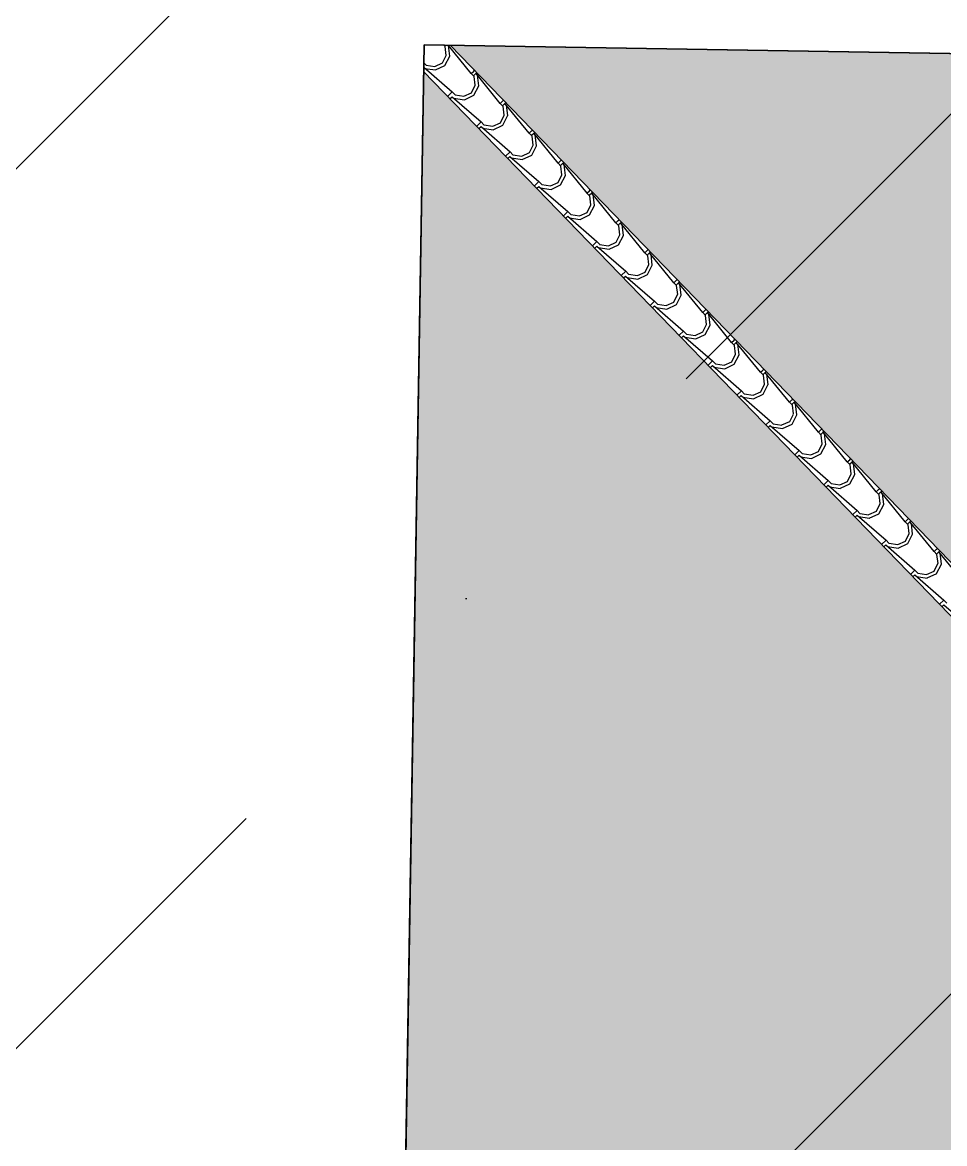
# Model space of a CAD drawing. Header units: millimetres. Extents: x 648844 to 649530, y 1246379 to 1246752.
# Drawn here: x 649230.443 to 649234.147, y 1246485.482 to 1246489.987 of the extents above; entities that cross this region are included whole.
import ezdxf

# ---------------------------------------------------------------- set-up
doc = ezdxf.new("R2010")
doc.units = ezdxf.units.MM
doc.header["$LTSCALE"] = 20
doc.header["$MEASUREMENT"] = 0
doc.layers.get('0').update_dxf_attribs({"linetype": 'CONTINUOUS'})
doc.layers.add('acera', color=8, linetype='CONTINUOUS')
doc.layers.add('TECHO', color=30, linetype='CONTINUOUS')

# ---------------------------------------------------------------- blocks, each defined once
blk = doc.blocks.new('TEJA45')
at = {"layer": 'TECHO'}
for p, q in [((-2.124595190482452, -2.135269234043804), (-2.242752700113996, -2.036016782698105)), ((-2.124606100154267, -2.154178935725515), (-2.136421854467898, -2.142363181411888)), ((-2.116633177076224, -2.12730080574573), (-2.124606100154196, -2.135273728823698)), ((-2.107180573625321, -2.136753409196629), (-2.124606100154203, -2.154178935725511)), ((-2.006437719879479, -2.253426954516531), (-2.124595229511023, -2.154174503170832)), ((-2.200272264548389, -2.229809235489022), (-2.10101981320269, -2.347966745120562)), ((-2.056097643721237, -2.241619754722393), (-2.093908009608484, -2.260524977939781)), ((-2.012449569244382, -2.247402464353016), (-2.0561679254971, -2.241494540862693)), ((-1.998475633939961, -2.245458348881996), (-2.006448557017933, -2.253431271959968)), ((-2.093885663911145, -2.260490971880152), (-2.112790887128533, -2.298301337767398)), ((-2.084262564478372, -2.270134030307631), (-2.098441478201131, -2.300855067209838)), ((-2.0535698920526, -2.25594207421446), (-2.084290928954807, -2.270120987937219)), ((-2.01814521849397, -2.260535490995387), (-2.053592427770717, -2.255809223733014)), ((-2.00644855701799, -2.272336478861785), (-2.01826431133162, -2.260520724548158)), ((-1.989023030489065, -2.254910952332899), (-2.00644855701794, -2.272336478861774)), ((-1.888280249276384, -2.371584674989364), (-2.006437758907929, -2.272332223643666)), ((-2.112958493057739, -2.298190950166578), (-2.107050569567413, -2.341909306419293)), ((-2.100974591526956, -2.347957306468981), (-2.091521988076053, -2.338504703018078)), ((-2.098600300952711, -2.300872569585966), (-2.093874033690334, -2.336319778862716)), ((-2.093885138938603, -2.336141552155386), (-2.082069384624972, -2.347957306469013)), ((-2.100974591526949, -2.347957306468984), (-2.104541651117941, -2.351524366059977)), ((-2.091521988076053, -2.357409909919891), (-2.095089047667038, -2.36097696951088)), ((-2.08206938462515, -2.347957306468984), (-2.091521988076053, -2.357409909919888)), ((-2.082114544075594, -2.347966706092084), (-1.982862092729896, -2.466124215723625)), ((-1.975728134032373, -2.378648703128039), (-1.994633357249761, -2.416459069015286)), ((-1.937939912473382, -2.359777284601172), (-1.975750278360628, -2.37868250781856)), ((-1.935413428861892, -2.374098482985353), (-1.9661344657641, -2.388277396708112)), ((-1.894291192809604, -2.365561039909714), (-1.938009549062322, -2.359653116419391)), ((-1.899988737404087, -2.378692941609803), (-1.935435946680833, -2.373966674347429)), ((-1.888291013881712, -2.390494021998055), (-1.900106768195343, -2.378678267684428)), ((-1.880318090803684, -2.36361589201827), (-1.888291013881656, -2.371588815096242)), ((-1.870865487352781, -2.37306849546917), (-1.888291013881656, -2.390494021998048)), ((-1.994799917501467, -2.416349326598581), (-1.988891994011141, -2.460067682851296)), ((-1.980442850338477, -2.419029050674897), (-1.9757165830761, -2.454476259951647)), ((-1.966106155707806, -2.388290493499209), (-1.980285069430565, -2.419011530401416)), ((-1.770122778673276, -2.489742395462201), (-1.88828028830482, -2.390489944116503)), ((-1.982817048390672, -2.466114849605258), (-1.986384107981671, -2.469681909196254)), ((-1.982817048390686, -2.466114849605255), (-1.973364444939783, -2.456662246154352)), ((-1.973364444939769, -2.475567453056165), (-1.976931504530761, -2.479134512647157)), ((-1.975727595802326, -2.45429909529166), (-1.963911841488695, -2.466114849605287)), ((-1.963911841488866, -2.466114849605262), (-1.973364444939769, -2.475567453056165)), ((-1.963956823602786, -2.466124176695153), (-1.864704372257087, -2.584281686326694)), ((-1.81978218122547, -2.477934814479919), (-1.857592547112716, -2.496840037697307)), ((-1.776132816376645, -2.483719615466171), (-1.819851172629363, -2.477811691975848)), ((-1.857570604153629, -2.496806434375973), (-1.876475827371017, -2.534616800263219)), ((-1.847949746937246, -2.506446956690787), (-1.862128660660005, -2.537167993592995)), ((-1.817256965671191, -2.49225489175625), (-1.847978002573399, -2.506433805479009)), ((-1.781832256316001, -2.496850392223973), (-1.817279465592748, -2.492124124961599)), ((-1.770133470745435, -2.508651565134326), (-1.781949225059066, -2.496835810820698)), ((-1.762160547667406, -2.481773435154544), (-1.770133470745378, -2.489746358232519)), ((-1.752707944216503, -2.49122603860544), (-1.770133470745392, -2.508651565134326)), ((-1.651965308070274, -2.607900115934964), (-1.770122817701818, -2.508647664589265)), ((-1.876641341944946, -2.534507703032396), (-1.87073341845462, -2.578226059285111)), ((-1.862285399724364, -2.537185531762926), (-1.857559132461986, -2.572632741039676)), ((-1.864659505254394, -2.584272392741536), (-1.868226564845386, -2.587839452332524)), ((-1.864659505254409, -2.584272392741529), (-1.855206901803506, -2.574819789290625)), ((-1.855206901803506, -2.593724996192442), (-1.85877396139449, -2.597292055783427)), ((-1.857570052666048, -2.572456638427933), (-1.845754298352418, -2.584272392741561)), ((-1.845754298352588, -2.584272392741532), (-1.855206901803491, -2.593724996192435)), ((-1.845799103129842, -2.584281647298393), (-1.746546651784143, -2.702439156929936)), ((-1.701624449977572, -2.596092344358674), (-1.739434815864819, -2.614997567576061)), ((-1.699100502478842, -2.610411300526387), (-1.729821539381049, -2.624590214249146)), ((-1.657974439942784, -2.601878191022749), (-1.701692796195502, -2.595970267532426)), ((-1.663675775226118, -2.615007842838384), (-1.699122984502864, -2.61028157557601)), ((-1.644003004531143, -2.599930978290818), (-1.651975927609115, -2.60790390136879)), ((-1.634550401080247, -2.609383581741717), (-1.651975927609115, -2.626809108270585)), ((-1.758482766388425, -2.652666079466204), (-1.752574842898099, -2.696384435718921)), ((-1.73941307427485, -2.614964165623807), (-1.758318297492238, -2.652774531511053)), ((-1.74412794911013, -2.655342012851861), (-1.739401681847752, -2.690789222128609)), ((-1.729793338166296, -2.624603419881542), (-1.743972251889055, -2.655324456783749)), ((-1.651975927609158, -2.626809108270596), (-1.663791681922788, -2.614993353956969)), ((-1.533807837467222, -2.72605783640776), (-1.651965347098766, -2.626805385062063)), ((-1.746501962118131, -2.702429935877808), (-1.750069021709123, -2.7059969954688)), ((-1.746501962118138, -2.702429935877801), (-1.737049358667235, -2.692977332426899)), ((-1.739412509529771, -2.690614181564206), (-1.72759675521614, -2.702429935877833)), ((-1.727596755216325, -2.702429935877797), (-1.737049358667228, -2.711882539328698)), ((-1.727641382657168, -2.702439117901289), (-1.62838893131147, -2.820596627532831)), ((-1.737049358667228, -2.711882539328702), (-1.74061641825822, -2.715449598919694)), ((-1.621255544396092, -2.733121896871717), (-1.64016076761348, -2.770932262758963)), ((-1.611636929396113, -2.742759883073942), (-1.625815843118872, -2.77348091997615)), ((-1.583466718729703, -2.714249874237447), (-1.621277084616949, -2.733155097454834)), ((-1.580944039287303, -2.7285677092969), (-1.61166507618951, -2.742746623019661)), ((-1.539816063508901, -2.720036766579328), (-1.583534419761619, -2.714128843089005)), ((-1.545519294137577, -2.733165293452616), (-1.580966503414324, -2.728439026190243)), ((-1.53381838447288, -2.744966651406866), (-1.545634138786511, -2.733150897093239)), ((-1.525845461394866, -2.718088521427086), (-1.533818384472845, -2.726061444505063)), ((-1.51639285794397, -2.727541124877987), (-1.533818384472845, -2.744966651406861)), ((-1.415650366864114, -2.844215556880595), (-1.533807876495658, -2.744963105534897)), ((-1.640324190831912, -2.770824455900016), (-1.634416267341585, -2.814542812152732)), ((-1.625970498495889, -2.773498493940787), (-1.621244231233511, -2.808945703217535)), ((-1.628344418981861, -2.820587479014081), (-1.631911478572853, -2.824154538605073)), ((-1.628344418981868, -2.820587479014073), (-1.618891815530965, -2.811134875563171)), ((-1.618891815530958, -2.830040082464977), (-1.622458875121943, -2.833607142055964)), ((-1.621254966393494, -2.808771724700478), (-1.609439212079863, -2.820587479014105)), ((-1.609439212080055, -2.820587479014074), (-1.618891815530958, -2.830040082464976)), ((-1.609483662184388, -2.820596588504353), (-1.51023121083869, -2.938754098135895)), ((-1.46530898748177, -2.832407404116191), (-1.503119353369016, -2.851312627333577)), ((-1.421657687075943, -2.838195342135784), (-1.465376043328661, -2.832287418645461)), ((-1.407687918258596, -2.836246064563362), (-1.415660841336567, -2.84421898764133)), ((-1.503098014517342, -2.851279628119626), (-1.522003237734729, -2.889089994006872)), ((-1.49348052062517, -2.860916346264695), (-1.507659434347929, -2.891637383166902)), ((-1.462787576096609, -2.846724118067796), (-1.493508612998816, -2.860903031790556)), ((-1.427362813048141, -2.851322744066966), (-1.462810022324888, -2.846596476804592)), ((-1.415660841336603, -2.863124194543138), (-1.427476595650234, -2.851308440229511)), ((-1.3982353148077, -2.845698668014265), (-1.415660841336575, -2.86312419454314)), ((-1.297492896261055, -2.962373277353398), (-1.415650405892599, -2.8631208260077)), ((-1.52216561527564, -2.888982832332024), (-1.516257691785313, -2.93270118858474)), ((-1.507813047881541, -2.891654975030615), (-1.503086780619164, -2.927102184307364)), ((-1.503097423257216, -2.92692926783675), (-1.491281668943586, -2.938745022150377)), ((-1.510186875845584, -2.938745022150348), (-1.513753935436576, -2.942312081741342)), ((-1.510186875845591, -2.938745022150343), (-1.500734272394688, -2.929292418699442)), ((-1.500734272394688, -2.948197625601257), (-1.50430133198568, -2.95176468519225)), ((-1.491281668943785, -2.938745022150346), (-1.500734272394688, -2.948197625601248)), ((-1.491325941711573, -2.938754059107428), (-1.392073490365874, -3.05691156873897)), ((-1.384940484638584, -2.969437359367509), (-1.403845707855972, -3.007247725254755)), ((-1.3471512562339, -2.950564933994952), (-1.384961622121146, -2.969470157212339)), ((-1.344631112905077, -2.964880526838311), (-1.375352149807284, -2.979059440561072)), ((-1.303499310642067, -2.956353917692363), (-1.347217666894785, -2.95044599420204)), ((-1.30920633195916, -2.969480194681257), (-1.344653541235907, -2.964753927418883)), ((-1.297503298200326, -2.98128173767941), (-1.309319052513956, -2.969465983365783)), ((-1.289530375122325, -2.954403607699636), (-1.297503298200297, -2.962376530777604)), ((-1.280077771671422, -2.963856211150533), (-1.297503298200297, -2.981281737679408)), ((-1.40400703971887, -3.007141208767635), (-1.398099116228543, -3.050859565020351)), ((-1.389655597267307, -3.009811456119547), (-1.38492933000493, -3.045258665396295)), ((-1.375324111854219, -2.979072809455447), (-1.389503025576978, -3.009793846357654)), ((-1.17933542565796, -3.080530997826234), (-1.297492935289505, -2.981278546480535)), ((-1.392029332709313, -3.056902565286622), (-1.395596392300305, -3.060469624877616)), ((-1.39202933270932, -3.056902565286615), (-1.382576729258417, -3.047449961835714)), ((-1.384939880120939, -3.045086810973022), (-1.373124125807308, -3.056902565286649)), ((-1.373124125807507, -3.056902565286615), (-1.38257672925841, -3.066355168737516)), ((-1.373168221238906, -3.056911529710316), (-1.273915769893208, -3.175069039341858)), ((-1.38257672925841, -3.066355168737525), (-1.386143788849402, -3.069922228328515)), ((-1.266782954759819, -3.087595090615395), (-1.285688177977207, -3.125405456502641)), ((-1.257167703084427, -3.097229272648676), (-1.271346616807186, -3.127950309550883)), ((-1.228993524985981, -3.068722463873701), (-1.266803890873227, -3.087627687091087)), ((-1.226474649713545, -3.083036935608828), (-1.257195686615752, -3.097215849331588)), ((-1.185340934208199, -3.074512493248939), (-1.229059290460917, -3.068604569758616)), ((-1.191049850870634, -3.087637645295489), (-1.226497060147381, -3.082911378033115)), ((-1.179345755064048, -3.099439280815682), (-1.191161509377679, -3.087623526502055)), ((-1.171372831986048, -3.072561150835908), (-1.17934575506402, -3.08053407391388)), ((-1.161920228535152, -3.082013754286805), (-1.179345755064027, -3.099439280815679)), ((-1.061177955054944, -3.198688718298998), (-1.179335464686488, -3.099436266953299)), ((-1.285848464162349, -3.125299585201443), (-1.279940540672023, -3.169017941454159)), ((-1.271498146653059, -3.127967937208478), (-1.266771879390681, -3.163415146485226)), ((-1.273871789573036, -3.175060108422898), (-1.277438849164028, -3.17862716801389)), ((-1.27387178957305, -3.17506010842289), (-1.264419186122147, -3.165607504971989)), ((-1.26441918612214, -3.184512711873795), (-1.267986245713132, -3.188079771464787)), ((-1.266782336984662, -3.163244354109294), (-1.254966582671031, -3.175060108422921)), ((-1.25496658267123, -3.175060108422885), (-1.264419186122133, -3.184512711873786)), ((-1.255010500765955, -3.175069000313561), (-1.155758049420257, -3.293226509945104)), ((-1.110835793738119, -3.186879993752481), (-1.148646159625365, -3.205785216969867)), ((-1.067182557776142, -3.192671068805273), (-1.110900914028861, -3.18676314531495)), ((-1.053215288849778, -3.190718693972176), (-1.06118821192775, -3.198691617050144)), ((-1.167689888606077, -3.243457961633453), (-1.16178196511575, -3.287176317886169)), ((-1.148625424881047, -3.205752821863278), (-1.167530648098435, -3.243563187750524)), ((-1.139011294313853, -3.215385735840252), (-1.153190208036612, -3.24610677274246)), ((-1.108318186521188, -3.201193344378961), (-1.139039223423396, -3.215372258101722)), ((-1.072893369781191, -3.20579509590984), (-1.108340579057938, -3.201068828647466)), ((-1.061188211927771, -3.217596823951954), (-1.073003966241401, -3.205781069638327)), ((-1.043762685398882, -3.200171297423076), (-1.061188211927757, -3.217596823951951)), ((-0.9430204844518499, -3.316846438771833), (-1.061177994083394, -3.217593987426135)), ((-1.155714246436773, -3.293217651559161), (-1.14626164298587, -3.283765048108259)), ((-1.153340696038832, -3.246124418297407), (-1.148614428776455, -3.281571627574156)), ((-1.148624793848384, -3.281401897245566), (-1.136809039534754, -3.293217651559193)), ((-1.155714246436766, -3.293217651559162), (-1.159281306027758, -3.296784711150153)), ((-1.14626164298587, -3.302670255010067), (-1.149828702576862, -3.306237314601058)), ((-1.136809039534967, -3.293217651559159), (-1.14626164298587, -3.30267025501006)), ((-1.136852780293168, -3.293226470916625), (-1.03760032894747, -3.411383980548168)), ((-1.030467895002317, -3.323910553111215), (-1.049373118219705, -3.361720918998461)), ((-1.020854885543294, -3.333542199031832), (-1.035033799266053, -3.36426323593404)), ((-0.9926780624902207, -3.305037523631229), (-1.030488428377467, -3.323942746848616)), ((-0.9901617233296705, -3.319349753149474), (-1.020882760231878, -3.333528666872235)), ((-0.9490241813413647, -3.310829644361974), (-0.9927425375940828, -3.304921720871651)), ((-0.9547368886917553, -3.32395254652419), (-0.9901840979685019, -3.319226279261816)), ((-0.9430306687914936, -3.335754367088226), (-0.9548464231051241, -3.323938612774599)), ((-0.9350577457135074, -3.30887623710845), (-0.9430306687914793, -3.316849160186418)), ((-0.9256051422626115, -3.318328840559349), (-0.9430306687914793, -3.335754367088221)), ((-1.049531313049314, -3.361616338069064), (-1.043623389558988, -3.40533469432178)), ((-1.035183245424484, -3.364280899387238), (-1.030456978162107, -3.399728108663986)), ((-0.8248630138487556, -3.435004159244665), (-0.9430205234802997, -3.335751707898966)), ((-1.037556703300496, -3.411375194695436), (-1.041123762891495, -3.414942254286435)), ((-1.037556703300503, -3.411375194695433), (-1.0281040998496, -3.401922591244531)), ((-1.028104099849593, -3.420827798146338), (-1.031671159440585, -3.424394857737328)), ((-1.030467250712107, -3.399559440381838), (-1.018651496398476, -3.411375194695465)), ((-1.018651496398689, -3.411375194695433), (-1.028104099849593, -3.420827798146334)), ((-1.018695059820502, -3.411383941519517), (-0.9194426084748031, -3.52954145115106)), ((-0.8745203312423229, -3.423195053509993), (-0.912330697129569, -3.442100276727379)), ((-0.8308658049074822, -3.428988219918553), (-0.8745841611602003, -3.42308029642823)), ((-0.9123103651235454, -3.442068284359099), (-0.9312155883409332, -3.479878650246345)), ((-0.9026984767723505, -3.451698662222581), (-0.9168773904951095, -3.482419699124788)), ((-0.8720052601389767, -3.437506161920371), (-0.902726297041184, -3.451685075643132)), ((-0.8365804076027672, -3.442109997138484), (-0.8720276168795138, -3.43738372987611)), ((-0.8248731256552162, -3.453911910224498), (-0.8366888799688468, -3.442096155910871)), ((-0.8169002025772301, -3.427033780244725), (-0.824873125655202, -3.435006703322697)), ((-0.807447599126327, -3.436486383695621), (-0.8248731256552091, -3.453911910224505)), ((-0.7067055432456613, -3.553161879717502), (-0.8248630528772054, -3.453909428371803)), ((-0.9313727374930423, -3.479774714501069), (-0.9254648140027157, -3.523493070753785)), ((-0.9170257948102432, -3.482437380476169), (-0.9122995275478658, -3.517884589752917)), ((-0.9193991601642182, -3.529532737831715), (-0.9229662197552102, -3.533099797422707)), ((-0.9193991601642324, -3.52953273783171), (-0.9099465567133294, -3.520080134380809)), ((-0.9099465567133223, -3.538985341282622), (-0.9135136163043072, -3.542552400873609)), ((-0.9123097075758295, -3.51771698351811), (-0.9004939532621989, -3.529532737831737)), ((-0.9004939532624192, -3.529532737831712), (-0.9099465567133223, -3.538985341282613)), ((-0.9005373393474088, -3.529541412122933), (-0.8012848880017103, -3.647698921754476)), ((-0.7563625999944108, -3.541352583388742), (-0.794172965881657, -3.560257806606128)), ((-0.7538487969466203, -3.555662570690506), (-0.7845698338488276, -3.569841484413267)), ((-0.7127074284745234, -3.547146795475008), (-0.7564257847272415, -3.541238871984685)), ((-0.7184239265137791, -3.560267447752775), (-0.7538711357905257, -3.555541180490401)), ((-0.6987426594409669, -3.545191323380998), (-0.7067155825189317, -3.553164246458964)), ((-0.6892900559900639, -3.554643926831895), (-0.7067155825189388, -3.572069453360768)), ((-0.813214161936763, -3.597933090933076), (-0.8073062384464365, -3.641651447185792)), ((-0.7941528352447662, -3.560226015606952), (-0.8130580584621541, -3.598036381494198)), ((-0.79886834419613, -3.600593861564198), (-0.7941420769337526, -3.636041070840946)), ((-0.7845420680017838, -3.56985512541416), (-0.7987209817245429, -3.600576162316367)), ((-0.7067155825189388, -3.57206945336077), (-0.7185313368325694, -3.560253699047143)), ((-0.588548072642638, -3.671319600190264), (-0.7067055822741821, -3.572067148844566)), ((-0.8012416170279479, -3.647690280967982), (-0.8048086766189471, -3.651257340558979)), ((-0.801241617027955, -3.647690280967975), (-0.791789013577052, -3.638237677517074)), ((-0.7941521644395522, -3.635874526654382), (-0.7823364101259216, -3.647690280968009)), ((-0.782336410126149, -3.647690280967977), (-0.791789013577052, -3.657142884418878)), ((-0.7823796188747494, -3.647698882725827), (-0.6831271675290509, -3.765856392357369)), ((-0.791789013577052, -3.657142884418885), (-0.7953560731680511, -3.660709944009882)), ((-0.6759953053660226, -3.678383746854864), (-0.6949005285834104, -3.716194112742111)), ((-0.6663856592308335, -3.68801158860491), (-0.6805645729535925, -3.718732625507117)), ((-0.6382048687465272, -3.659510113267496), (-0.6760152346337733, -3.678415336484882)), ((-0.6356923337550953, -3.673818979461021), (-0.6664133706573026, -3.687997893183782)), ((-0.5945490520415575, -3.665305371031465), (-0.6382674082942756, -3.659397447541142)), ((-0.6002674454252528, -3.678424898367007), (-0.6357146547019994, -3.673698631104633)), ((-0.5885580393826615, -3.690226996497042), (-0.6003737936962921, -3.678411242183415)), ((-0.5805851163046896, -3.663348866517264), (-0.5885580393826615, -3.671321789595233)), ((-0.5711325128537936, -3.672801469968165), (-0.5885580393826615, -3.690226996497037)), ((-0.4703906020395863, -3.789477320663066), (-0.5885481116711304, -3.690224869317367)), ((-0.6950555863800076, -3.71609146736869), (-0.6891476628896811, -3.759809823621406)), ((-0.6807108935817823, -3.718750342654028), (-0.6759846263194049, -3.754197551930776)), ((-0.6830840738916777, -3.765847824104251), (-0.6866511334826768, -3.76941488369525)), ((-0.6830840738916848, -3.765847824104251), (-0.6736314704407818, -3.756395220653349)), ((-0.6736314704407746, -3.775300427555154), (-0.6771985300317667, -3.778867487146147)), ((-0.6759946213032748, -3.754032069790654), (-0.6641788669896442, -3.765847824104281)), ((-0.6641788669898787, -3.765847824104247), (-0.6736314704407818, -3.775300427555148)), ((-0.6642218984017916, -3.765856353329072), (-0.5649694470560931, -3.884013862960614)), ((-0.5200471374986435, -3.777667643146268), (-0.5578575033858897, -3.796572866363654)), ((-0.4763906756067868, -3.783463946588165), (-0.520109031859505, -3.777556023097842)), ((-0.4624275731684122, -3.78150640965354), (-0.4704004962463841, -3.789479332731512)), ((-0.557837775487279, -3.796541478102796), (-0.5767429987046668, -3.834351843990042)), ((-0.5482292504610342, -3.806168051798139), (-0.5624081641837932, -3.836889088700346)), ((-0.5175358705643873, -3.79197538823192), (-0.5482569074665946, -3.806154301954681)), ((-0.4821109643358099, -3.796582348981358), (-0.5175581736125565, -3.791856081718985)), ((-0.4704004962463841, -3.808384539633314), (-0.4822162505600147, -3.796568785319687)), ((-0.4529749697175163, -3.790959013104441), (-0.4704004962463912, -3.808384539633314)), ((-0.352233131436364, -3.907635041136013), (-0.4703906410679082, -3.808382589790314)), ((-0.5768970108234797, -3.8342498438025), (-0.5709890873331531, -3.877968200055216)), ((-0.5649265307554145, -3.884005367240524), (-0.5554739273045115, -3.874552763789623)), ((-0.5625534429673138, -3.83690682374476), (-0.5578271757049365, -3.872354033021509)), ((-0.5578370781669975, -3.872189612926926), (-0.5460213238533669, -3.884005367240553)), ((-0.5649265307554003, -3.88400536724053), (-0.5684935903463924, -3.887572426831522)), ((-0.5554739273045044, -3.893457970691431), (-0.5590409868954893, -3.897025030282418)), ((-0.5460213238535943, -3.884005367240521), (-0.5554739273044973, -3.893457970691422)), ((-0.5460641779291393, -3.884013823931964), (-0.4468117265834408, -4.002171333563506)), ((-0.4396802456085069, -3.914699209350681), (-0.4585854688258948, -3.952509575237928)), ((-0.4018894062507385, -3.895825173025019), (-0.4396997721379847, -3.914730396242405)), ((-0.3993794073728623, -3.910131797002435), (-0.4301004442750695, -3.924310710725196)), ((-0.358232299173828, -3.901622522144621), (-0.4019506554265462, -3.895714598654298)), ((-0.3639544832463741, -3.91473979959571), (-0.3994016925231207, -3.910013532333336)), ((-0.3522429531101068, -3.926542082769586), (-0.3640587074237374, -3.914726328455959)), ((-0.344270030032142, -3.899663952789812), (-0.3522429531101139, -3.907636875867784)), ((-0.334817426581246, -3.909116556240711), (-0.352242953110121, -3.92654208276959)), ((-0.4587384352672146, -3.952408220234506), (-0.452830511776888, -3.996126576487223)), ((-0.4443959923533072, -3.955063304831887), (-0.4396697250909298, -3.990510514108635)), ((-0.4300728416904676, -3.924324514989719), (-0.4442517554132266, -3.955045551891926)), ((-0.2340756608333407, -4.025792761608773), (-0.3522331704648849, -3.926540310263075)), ((-0.4467689876191301, -4.002162910376802), (-0.4503360472101221, -4.005729969967794)), ((-0.4467689876191514, -4.002162910376798), (-0.4373163841682484, -3.992710306925897)), ((-0.4396795350307201, -3.990347156063198), (-0.4278637807170895, -4.002162910376825)), ((-0.4278637807173311, -4.002162910376798), (-0.4373163841682342, -4.011615513827699)), ((-0.4279064574561886, -4.002171294535202), (-0.3286540061104901, -4.120328804166745)), ((-0.4373163841682342, -4.011615513827707), (-0.4408834437592262, -4.015182573418699)), ((-0.321522715729742, -4.032856940598567), (-0.3404279389471299, -4.070667306485813)), ((-0.3119164329195243, -4.042480978180469), (-0.3260953466422833, -4.073202015082677)), ((-0.283731675002862, -4.013982702903787), (-0.3215420408901082, -4.032887926121173)), ((-0.2812229441796816, -4.028288205772187), (-0.3119439810818889, -4.042467119494948)), ((-0.2400739227399384, -4.019781097701198), (-0.2837922789926566, -4.013873174210875)), ((-0.2457980021573931, -4.03289725021), (-0.2812452114341397, -4.028170982947627)), ((-0.2340854099738294, -4.044699625905858), (-0.24590116428746, -4.032883871592231)), ((-0.2261124868958788, -4.017821495926086), (-0.2340854099738436, -4.02579441900405)), ((-0.2166598834449758, -4.027274099376983), (-0.2340854099738436, -4.044699625905855)), ((-0.1159181902303743, -4.1439504820815), (-0.2340756998619185, -4.044698030735802)), ((-0.3405798597106866, -4.070566596668316), (-0.3346719362203601, -4.114284952921032)), ((-0.3262385417390732, -4.07321978592082), (-0.3215122744766958, -4.108666995197568)), ((-0.3286114444828598, -4.120320453513068), (-0.332178504073859, -4.123887513104068)), ((-0.3286114444828669, -4.120320453513065), (-0.3191588410319639, -4.110867850062164)), ((-0.3191588410319568, -4.129773056963971), (-0.3227259006229488, -4.133340116554965)), ((-0.3215219918944427, -4.10850469919947), (-0.3097062375808122, -4.120320453513097)), ((-0.3097062375810609, -4.120320453513065), (-0.3191588410319639, -4.129773056963966)), ((-0.3097487369835221, -4.120328765138099), (-0.2104962856378236, -4.238486274769642)), ((-0.1655739437549641, -4.13214023278254), (-0.2033843096422103, -4.151045455999926)), ((-0.1219155463060773, -4.137939673257778), (-0.1656339025587954, -4.132031749767455)), ((-0.1079549437595944, -4.135979039062352), (-0.1159278668375734, -4.14395196214033)), ((-0.2224212841541728, -4.188724973102126), (-0.2165133606638463, -4.232443329354842)), ((-0.2033651858509842, -4.15101467184645), (-0.222270409068372, -4.188825037733697)), ((-0.1937600241489577, -4.160637441372048), (-0.2079389378717167, -4.191358478274255)), ((-0.1630664809898121, -4.146444614543469), (-0.1937875178920194, -4.16062352826623)), ((-0.127641521068405, -4.151054700824291), (-0.1630887303451516, -4.146328433561917)), ((-0.1159278668375521, -4.16285716904213), (-0.1277436211511827, -4.151041414728503)), ((-0.09850234030869842, -4.145431642513255), (-0.1159278668375734, -4.162857169042129)), ((3.552713678800501e-14, -4.260227204326361), (-0.1159182292588099, -4.162855751208653)), ((-0.2104539013465896, -4.23847799664934), (-0.2010012978956865, -4.229025393198439)), ((-0.2080810911247184, -4.191376267010648), (-0.203354823862341, -4.226823476287397)), ((-0.2033644487581654, -4.226662242335742), (-0.1915486944445348, -4.238477996649369)), ((-0.2104539013465896, -4.238477996649348), (-0.2140209609375816, -4.24204505624034)), ((-0.2010012978956865, -4.247930600100245), (-0.2045683574866786, -4.251497659691237)), ((-0.1915486944447835, -4.23847799664934), (-0.2010012978956865, -4.247930600100242)), ((-0.1915910165107206, -4.238486235741163), (-0.09791931933308717, -4.349999999999936)), ((-0.08520765597220503, -4.269172403094311), (-0.1041128791895929, -4.306982768981557)), ((-0.075603615378391, -4.278793904563626), (-0.08978252910115003, -4.309514941465833)), ((-0.04741621250705208, -4.250297762661294), (-0.08522657839429826, -4.26920298587868)), ((-0.04491001779745574, -4.264601023313604), (-0.07563105469966303, -4.278779937036365)), ((-0.003757169871668964, -4.256098248814428), (-0.0474755261243871, -4.250190325324105)), ((-0.009485039978898158, -4.269212151438653), (-0.04493224925564476, -4.264485884176279)), ((4.973799150320701e-14, -4.278785035879734), (-0.009586078014905297, -4.269198957864775)), ((-0.104262708597652, -4.306883349535935), (-0.09843609721660584, -4.350000000000321)), ((-0.0899236405104844, -4.30953274809958), (-0.08519737324810706, -4.344979957376328)), ((-0.0856608184246852, -4.349999999999973), (-0.0828437547594234, -4.347182936334713)), ((-0.08520690562188804, -4.344819785472014), (-0.0800266910938845, -4.350000000000016))]:
    blk.add_line(p, q, dxfattribs=at)

msp = doc.modelspace()

# ---------------------------------------------------------------- hatches: boundary and pattern name
h = msp.add_hatch()
h.set_pattern_fill('ANSI36', scale=20, style=0)
h.set_pattern_definition([(45, (-526.4316489867633, -3378.367883687839), (1.325825214724777, 4.861359120657514), [6.25, -1.25, 0, -1.25])])
h.paths.add_polyline_path([(649188.8489360636, 1246478.707731926), (649215.2214069526, 1246513.043391474), (649317.348885952, 1246513.661012395), (649322.291343771, 1246459.303611518), (649201.5072083384, 1246459.303611518)])
h.paths.add_polyline_path([(649253.0038721092, 1246474.230662723), (649282.477951251, 1246474.230662723), (649282.477951251, 1246479.656447173), (649253.0038721092, 1246479.656447173)], flags=24)
at = {"layer": 'acera'}
h = msp.add_hatch(dxfattribs=at)
h.set_pattern_fill('PETRA11', color=9, scale=7, style=0, pattern_type=2)
h.set_pattern_definition([(0, (2687.656187323621, -252.1344165771734), (7, 7), [2.1, -2.45, 0.35, -2.1]), (0, (2690.456187323667, -250.7344165772665), (7, 7), [0.35, -1.75, 1.4, -3.5]), (0, (2691.506187323597, -250.3844165771734), (7, 7), [0.35, -6.649999999999999]), (0, (2688.35618732369, -250.0344165770803), (7, 7), [1.4, -5.600000000000001]), (0, (2687.656187323621, -249.3344165771268), (7, 7), [0.7000000000000001, -6.3]), (0, (2692.556187323644, -248.6344165771734), (7, 7), [0.7000000000000001, -0.35, 0.35, -5.600000000000001]), (0, (2689.756187323597, -248.2844165770803), (7, 7), [1.05, -5.95]), (0, (2688.006187323597, -247.5844165771268), (7, 7), [0.7000000000000001, -6.3]), (0, (2690.806187323644, -246.8844165771734), (7, 7), [0.35, -2.1, 1.05, -3.5]), (0, (2689.406187323621, -246.5344165770803), (7, 7), [0.7000000000000001, -6.3]), (0, (2691.85618732369, -246.18441657722), (7, 7), [0.7000000000000001, -6.3]), (0, (2690.456187323667, -245.8344165771268), (7, 7), [0.7000000000000001, -6.3]), (0, (2693.256187323597, -245.4844165772665), (7, 7), [0.7000000000000001, -6.3]), (90, (2687.306187323644, -252.1344165771734), (-6.999999999999999, 7), [1.4, -0.35, 0.7000000000000001, -2.8, 1.4, -0.35]), (90, (2687.656187323621, -247.5844165771268), (-6.999999999999999, 7), [0.35, -6.649999999999999]), (90, (2688.706187323667, -249.68441657722), (-6.999999999999999, 7), [0.7000000000000001, -1.4, 0.35, -4.55]), (90, (2689.056187323644, -248.6344165771734), (-6.999999999999999, 7), [0.7000000000000001, -1.4, 1.05, -3.850000000000001]), (90, (2690.10618732369, -250.3844165771734), (-6.999999999999999, 7), [0.35, -3.5, 0.7000000000000001, -0.35, 0.7000000000000001, -1.4]), (90, (2690.456187323667, -251.0844165771268), (-6.999999999999999, 7), [0.35, -6.649999999999999]), (90, (2691.156187323621, -248.9844165772665), (-6.999999999999999, 7), [0.35, -0.35, 1.05, -5.25]), (90, (2691.506187323597, -250.0344165770803), (-6.999999999999999, 7), [0.7000000000000001, -2.8, 0.35, -0.35, 0.35, -2.45]), (90, (2692.206187323667, -251.7844165770803), (-6.999999999999999, 7), [1.05, -5.95]), (90, (2692.906187323621, -246.5344165770803), (-6.999999999999999, 7), [0.35, -0.35, 0.35, -5.95]), (90, (2693.256187323597, -248.2844165770803), (-6.999999999999999, 7), [1.05, -5.95]), (90, (2694.131187323597, -248.80941657722), (-6.999999999999999, 7), [0.35, -6.649999999999999]), (45, (2689.756187323597, -252.1344165771734), (7.771561172376096e-16, 7.000000000133173), [0.4949700000000001, -9.4045249368]), (45, (2689.056187323644, -245.4844165772665), (7.771561172376096e-16, 7.000000000133173), [0.4949700000000001, -1.48491, 1.48491, -6.434704936799999]), (45, (2689.756187323597, -246.5344165770803), (7.771561172376096e-16, 7.000000000133173), [0.9899400000000002, -2.4748738, 0.4949700000000001, -5.9397111368]), (45, (2691.156187323621, -246.8844165771734), (7.771561172376096e-16, 7.000000000133173), [0.9899400000000002, -3.464825, 0.4949700000000001, -4.9497599368]), (45, (2688.35618732369, -250.0344165770803), (7.771561172376096e-16, 7.000000000133173), [0.4949700000000001, -9.4045249368]), (45, (2690.10618732369, -250.0344165770803), (7.771561172376096e-16, 7.000000000133173), [1.484924, -8.414570936799999]), (45, (2691.506187323597, -249.3344165771268), (7.771561172376096e-16, 7.000000000133173), [0.4949700000000001, -2.969848, 0.4949700000000001, -5.9397069368]), (45, (2692.556187323644, -248.6344165771734), (7.771561172376096e-16, 7.000000000133173), [0.9899400000000002, -8.9095549368]), (45, (2693.956187323667, -248.6344165771734), (7.771561172376096e-16, 7.000000000133173), [0.9899400000000002, -8.9095549368]), (45, (2693.956187323667, -250.7344165772665), (7.771561172376096e-16, 7.000000000133173), [0.4949700000000001, -9.4045249368]), (45, (2693.256187323597, -247.2344165772665), (7.771561172376096e-16, 7.000000000133173), [0.4949700000000001, -9.4045249368]), (45, (2692.556187323644, -246.18441657722), (7.771561172376096e-16, 7.000000000133173), [0.4949700000000001, -9.4045249368]), (45, (2693.956187323667, -245.4844165772665), (7.771561172376096e-16, 7.000000000133173), [0.4949700000000001, -9.4045249368]), (45, (2687.306187323644, -245.4844165772665), (7.771561172376096e-16, 7.000000000133173), [0.4949700000000001, -9.4045249368]), (45, (2690.806187323644, -248.2844165770803), (7.771561172376096e-16, 7.000000000133173), [0.4949700000000001, -9.4045249368]), (45, (2691.506187323597, -245.4844165772665), (7.771561172376096e-16, 7.000000000133173), [0.4949700000000001, -3.464825, 0.4949700000000001, -5.444729936799999]), (45, (2688.35618732369, -249.3344165771268), (7.771561172376096e-16, 7.000000000133173), [0.9899400000000002, -8.9095549368]), (45, (2688.35618732369, -247.5844165771268), (7.771561172376096e-16, 7.000000000133173), [1.48491, -8.414584936799999]), (135, (2687.656187323621, -249.3344165771268), (-7.000000000133173, 7.771561172376096e-16), [0.74249, -9.1570049368]), (135, (2691.506187323597, -249.68441657722), (-7.000000000133173, 7.771561172376096e-16), [0.4949700000000001, -9.4045249368]), (135, (2693.60618732369, -248.6344165771734), (-7.000000000133173, 7.771561172376096e-16), [0.4949700000000001, -9.4045249368]), (135, (2691.156187323621, -247.2344165772665), (-7.000000000133173, 7.771561172376096e-16), [0.4949700000000001, -9.4045249368]), (135, (2691.506187323597, -246.18441657722), (-7.000000000133173, 7.771561172376096e-16), [0.4949700000000001, -9.4045249368]), (135, (2690.456187323667, -245.8344165771268), (-7.000000000133173, 7.771561172376096e-16), [0.4949700000000001, -9.4045249368]), (135, (2691.85618732369, -246.18441657722), (-7.000000000133173, 7.771561172376096e-16), [0.4949700000000001, -9.4045249368]), (135, (2687.656187323621, -250.3844165771734), (-7.000000000133173, 7.771561172376096e-16), [0.4949700000000001, -9.4045249368]), (135, (2689.056187323644, -247.93441657722), (-7.000000000133173, 7.771561172376096e-16), [0.4949700000000001, -9.4045249368]), (135, (2689.056187323644, -250.0344165770803), (-7.000000000133173, 7.771561172376096e-16), [0.9899400000000002, -8.9095549368]), (135, (2690.456187323667, -250.7344165772665), (-7.000000000133173, 7.771561172376096e-16), [0.9899400000000002, -8.9095549368]), (135, (2693.256187323597, -246.8844165771734), (-7.000000000133173, 7.771561172376096e-16), [0.9899400000000002, -8.9095549368]), (135, (2691.156187323621, -248.6344165771734), (-7.000000000133173, 7.771561172376096e-16), [0.4949700000000001, -9.4045249368]), (135, (2692.206187323667, -250.7344165772665), (-7.000000000133173, 7.771561172376096e-16), [0.9899400000000002, -5.939696000000001, 0.4949700000000001, -2.4748889368]), (135, (2688.006187323597, -247.5844165771268), (-7.000000000133173, 7.771561172376096e-16), [0.9899400000000002, -1.9798989, 0.9899400000000002, -5.9397160368]), (135, (2687.306187323644, -251.43441657722), (-7.000000000133173, 7.771561172376096e-16), [0.9898, -2.4752, 0.9898, -2.4752, 0.4949, -2.4745949368]), (26.56505118, (2689.756187323597, -250.0344165770803), (7.000000000000657, 3.569913253897994e-10), [1.5652, -0.7826, 0.7826, -12.522075839]), (26.56505118, (2690.806187323644, -245.8344165771268), (7.000000000000657, 3.569913253897994e-10), [1.5652, -14.087275839]), (26.56505118, (2690.806187323644, -250.7344165772665), (7.000000000000657, 3.569913253897994e-10), [0.7826, -14.869875839]), (26.56505118, (2687.656187323621, -250.3844165771734), (7.000000000000657, 3.569913253897994e-10), [0.7826, -14.869875839]), (26.56505118, (2689.056187323644, -248.6344165771734), (7.000000000000657, 3.569913253897994e-10), [0.7826, -14.869875839]), (26.56505118, (2687.656187323621, -247.93441657722), (7.000000000000657, 3.569913253897994e-10), [0.7826, -14.869875839]), (63.43494882, (2688.706187323667, -247.2344165772665), (3.569905482336821e-10, 7.000000000000657), [0.7825999999999981, -14.86987583899997]), (63.43494882, (2691.156187323621, -247.2344165772665), (3.569905482336821e-10, 7.000000000000657), [0.7825999999999981, -14.86987583899997]), (63.43494882, (2691.85618732369, -252.1344165771734), (3.569905482336821e-10, 7.000000000000657), [0.7825999999999981, -14.86987583899997]), (63.43494882, (2687.306187323644, -248.2844165770803), (3.569905482336821e-10, 7.000000000000657), [0.7825999999999981, -14.86987583899997]), (63.43494882, (2690.10618732369, -251.7844165770803), (3.569905482336821e-10, 7.000000000000657), [0.7825999999999981, -5.478199999999984, 0.7825999999999981, -8.60907583899997]), (116.56505118, (2689.056187323644, -245.8344165771268), (-3.569913253897994e-10, 7.000000000000657), [0.7826, -14.869875839]), (116.56505118, (2693.256187323597, -247.2344165772665), (-3.569913253897994e-10, 7.000000000000657), [0.7826, -14.869875839]), (116.56505118, (2690.10618732369, -245.8344165771268), (-3.569913253897994e-10, 7.000000000000657), [0.7826, -14.869875839]), (116.56505118, (2687.306187323644, -249.68441657722), (-3.569913253897994e-10, 7.000000000000657), [0.7826, -14.869875839]), (153.43494882, (2692.556187323644, -250.7344165772665), (-7.000000000000657, 3.569928797020339e-10), [0.7826, -14.869875839]), (153.43494882, (2693.956187323667, -248.9844165772665), (-7.000000000000657, 3.569928797020339e-10), [0.7826, -14.869875839]), (153.43494882, (2689.756187323597, -248.2844165770803), (-7.000000000000657, 3.569928797020339e-10), [0.7826, -14.869875839]), (153.43494882, (2690.806187323644, -246.8844165771734), (-7.000000000000657, 3.569928797020339e-10), [0.7826, -14.869875839]), (153.43494882, (2693.256187323597, -245.4844165772665), (-7.000000000000657, 3.569928797020339e-10), [0.7826, -14.869875839]), (153.43494882, (2688.35618732369, -252.1344165771734), (-7.000000000000657, 3.569928797020339e-10), [1.1739, -14.478575839])])
h.paths.add_polyline_path([(649237.5727180141, 1246496.653302539, 0.2454266524115247), (649226.4317788283, 1246490.077934802), (649224.6603519759, 1246487.39505368), (649226.845787943, 1246486.434769435, -0.1004536742077527), (649230.4426629368, 1246491.534907397, -0.1769028547113893), (649237.6402209247, 1246494.581869129)])
at = {"layer": 'TECHO'}
h = msp.add_hatch(dxfattribs=at)
h.set_pattern_fill('SPANTILE', color=9, scale=0.2049999999999999, angle=125.7706041739904, style=0, pattern_type=2)
h.set_pattern_definition([(84.08505130094511, (649182.7019982598, 1246504.847904345), (-0.2455528305780985, -2.456283602785503), [0.1893117599999995, -4.543480804999985]), (179.0547513009452, (649182.7215073535, 1246505.03620813), (-0.2015902272747787, 0.2083539782852804), [0.01639999999999995, -0.1885999999999996]), (359.0547513009451, (649182.5168058008, 1246505.055987773), (0.2015902272747786, -0.2083539782852804), [0.05739999999999988, -0.1475999999999995]), (269.0547513009451, (649182.5741979895, 1246505.055040848), (-0.2083539782852804, -0.2015902272747785), [0.02049999999999994, -0.1844999999999995]), (89.05475130094491, (649182.7050419478, 1246505.032379238), (0.2083539782852804, 0.2015902272747786), [0.0204999999999999, -0.1844999999999992]), (359.0547513009451, (649182.7053801353, 1246505.052876448), (0.2015902272747786, -0.2083539782852804), [0.01639999999999994, -0.1885999999999995]), (359.0547513009451, (649182.5165352509, 1246505.039590005), (0.2015902272747786, -0.2083539782852804), [0.04099999999999989, -0.1639999999999996]), (274.0244513009451, (649182.5575296712, 1246505.03891363), (0.1643878113398737, -2.463047294998765), [0.189311759999999, -4.543480804999969]), (306.3586513009452, (649182.5573605779, 1246505.028665025), (-2.607142524043709, 3.528492282856607), [0.05412163999999987, -5.358033749999985]), (340.6198513009451, (649182.5894459201, 1246504.985079783), (0.4065624245343432, -0.2117355279654713), [0.0518613099999999, -0.5964054749999982]), (17.48965130094521, (649182.6383686744, 1246504.967870364), (-0.4133261647446409, -0.1982080230049893), [0.05186130999999999, -0.5964054749999996]), (51.75085130094506, (649182.6878325293, 1246504.983456483), (2.72212636387635, 3.440563615157402), [0.05412163999999995, -5.358033749999993]), (338.8298513009451, (649182.5999312566, 1246504.999258737), (-2.241165039634201, 0.857090740991201), [0.04150942499999994, -4.109424259999993]), (19.27965130094518, (649182.6386392245, 1246504.984268133), (2.268220100056114, 0.7826894983790428), [0.04150942499999997, -4.109424259999996]), (51.64935130094509, (649182.6778206555, 1246504.997973624), (2.093687423894493, 2.630817002960485), [0.04387184499999998, -4.343319624999997]), (306.4601513009451, (649182.5738598021, 1246505.034543638), (-2.005758711722968, 2.698454580382513), [0.04387184499999996, -4.343319624999995])])
h.paths.add_polyline_path([(649236.3660538204, 1246485.550152698), (649232.1621600565, 1246489.895095415), (649243.6484647066, 1246489.70558059), (649239.303521989, 1246485.501686826)])
h = msp.add_hatch(dxfattribs=at)
h.set_pattern_fill('SPANTILE', color=9, scale=0.2049999999999999, angle=395.7706041739905, style=0, pattern_type=2)
h.set_pattern_definition([(174.0850513009451, (649182.7248892294, 1246505.241180233), (2.456283602785504, -0.2455528305780983), [0.1893117599999997, -4.543480804999994]), (269.0547513009451, (649182.5365854449, 1246505.260689326), (-0.2083539782852804, -0.2015902272747787), [0.01639999999999994, -0.1885999999999995]), (89.05475130094491, (649182.5168058008, 1246505.055987773), (0.2083539782852803, 0.2015902272747785), [0.0573999999999998, -0.1475999999999992]), (359.0547513009451, (649182.517752726, 1246505.113379962), (0.2015902272747786, -0.2083539782852804), [0.02049999999999995, -0.1844999999999996]), (179.0547513009452, (649182.5404143364, 1246505.24422392), (-0.2015902272747787, 0.2083539782852804), [0.02049999999999996, -0.1844999999999996]), (89.05475130094491, (649182.5199171263, 1246505.244562108), (0.2083539782852803, 0.2015902272747785), [0.0163999999999999, -0.1885999999999992]), (89.05475130094491, (649182.5332035689, 1246505.055717224), (0.2083539782852803, 0.2015902272747785), [0.0409999999999998, -0.1639999999999992]), (4.024451300945137, (649182.533879944, 1246505.096711644), (2.463047294998766, 0.1643878113398745), [0.18931176, -4.543480804999999]), (36.35865130094514, (649182.5441285496, 1246505.09654255), (-3.528492282856607, -2.607142524043708), [0.05412163999999996, -5.358033749999995]), (70.61985130094507, (649182.5877137907, 1246505.128627892), (0.2117355279654712, 0.406562424534343), [0.05186130999999979, -0.5964054749999964]), (107.4896513009449, (649182.6049232092, 1246505.177550647), (0.1982080230049894, -0.4133261647446407), [0.05186130999999977, -0.5964054749999962]), (141.7508513009451, (649182.5893370913, 1246505.227014502), (-3.440563615157402, 2.722126363876348), [0.05412163999999982, -5.358033749999978]), (68.82985130094508, (649182.5735348377, 1246505.139113229), (-0.8570907409912002, -2.2411650396342), [0.04150942499999995, -4.109424259999994]), (109.279651300945, (649182.5885254408, 1246505.177821197), (-0.7826894983790438, 2.268220100056114), [0.04150942499999979, -4.109424259999974]), (141.6493513009453, (649182.5748199498, 1246505.217002627), (-2.630817002960485, 2.093687423894492), [0.04387184499999994, -4.343319624999992]), (36.46015130094523, (649182.5382499362, 1246505.113041774), (-2.698454580382514, -2.005758711722968), [0.04387184499999995, -4.343319624999993])])
h.paths.add_polyline_path([(649231.9143347422, 1246481.304080696), (649236.227703176, 1246485.477425165), (649232.0543587068, 1246489.790793599)])

# ---------------------------------------------------------------- linework, layer by layer
at = {"color": 9}
msp.add_lwpolyline([(649243.6109927922, 1246481.005014753), (649243.7545162909, 1246489.703830824), (649232.0561084735, 1246489.896845183), (649231.9125849752, 1246481.198029112), (649243.6109927931, 1246481.005014753)], dxfattribs=at)
at = {"layer": 'TECHO', "color": 9}
for p, q in [((649231.9125849752, 1246481.198029112), (649232.0561084733, 1246489.896845181)), ((649231.912584976, 1246481.198029112), (649232.0561084731, 1246489.896845181)), ((649232.0561084733, 1246489.896845181), (649232.63063028, 1246489.887366032)), ((649232.0561084731, 1246489.896845181), (649243.7545162899, 1246489.703830824)), ((649236.3660538204, 1246485.550152698), (649232.1621600565, 1246489.895095415)), ((649236.227703176, 1246485.477425165), (649232.0543587068, 1246489.790793599))]:
    msp.add_line(p, q, dxfattribs=at)

# ---------------------------------------------------------------- block references
at = {"color": 9, "rotation": 179.0547513083376}
msp.add_blockref('TEJA45', (649231.9843467245, 1246485.547437147), dxfattribs=at)

doc.saveas('drawing.dxf')
